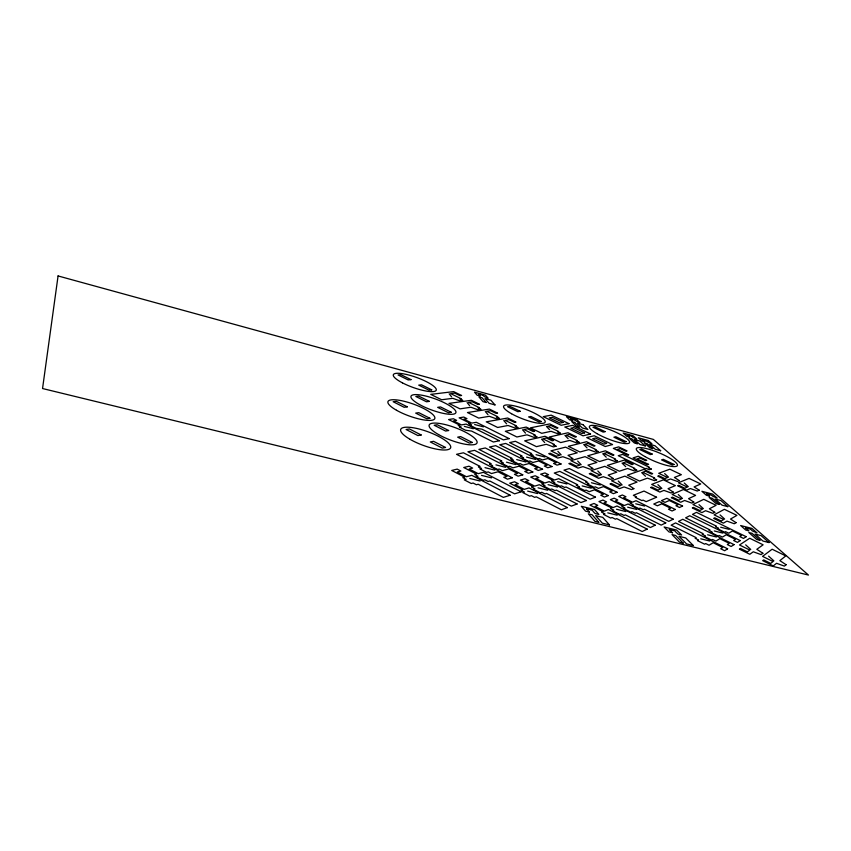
<?xml version="1.0" encoding="UTF-8"?>
<svg xmlns="http://www.w3.org/2000/svg" width="851" height="851" viewBox="0 0 851 851"><rect width="100%" height="100%" fill="white"/><g stroke="black" fill="none" stroke-linecap="round" stroke-linejoin="round"><path stroke-width="1.28" d="M700.735 538.8L709.723 541.013M707.617 534.8L716.425 536.992M527.652 491.101L537.534 493.548M469.816 478.475L480.092 481.017M607.774 512.855L617.22 515.195M714.266 530.95L722.893 533.109M538.045 487.825L547.704 490.24M481.538 475.369L491.58 477.879M616.496 509.238L625.751 511.547M484.996 467.646L494.793 470.124M720.68 527.226L729.137 529.354M548.055 484.666L557.511 487.049M627.655 507.185L636.718 509.462M582.169 485.9L591.243 488.197M495.952 464.869L505.547 467.305M557.703 481.623L566.968 483.974M635.74 503.803L644.622 506.047M591.456 482.751L600.338 485.027M506.515 462.189L515.908 464.593M516.706 459.604L525.907 461.965M526.546 457.104L535.556 459.434M536.056 454.7L544.885 456.998M464.338 426.372L473.305 428.734M474.656 424.532L483.453 426.851M768.613 556.15L773.889 560.894M720.052 514.898L724.627 519.025M684.247 483.017L688.31 486.676M745.678 544.842L750.742 549.459M699.001 504.664L703.383 508.685M664.642 473.581L668.535 477.156M678.279 494.58L682.481 498.495M657.876 484.655L661.887 488.463M641.665 472.624L645.494 476.273M622.06 463.114L625.719 466.678M602.753 453.753L606.242 457.221M583.722 444.53L587.062 447.903M618.273 481.038L622.124 484.942M564.968 435.435L568.149 438.722M597.817 470.965L601.487 474.773M546.48 426.479L549.512 429.681M577.68 461.051L581.18 464.752M557.862 451.296L561.181 454.891M541.555 439.116L544.693 442.563M522.525 429.776L525.503 433.138M503.771 420.575L506.6 423.841M485.304 411.512L487.985 414.692M467.103 402.587L469.635 405.672M449.168 393.779L451.551 396.789M58.07 275.947L42.55 388.535L808.45 575.053L653.355 439.414L58.07 275.947M786.09 564.724L784.409 566.117L776.559 563.288L773.293 565.915L762.677 560.649L763.655 559.905L770.708 563.405L773.048 561.554L762.56 556.373L772.134 549.225L785.771 555.905L779.878 560.628L786.09 564.724M762.868 553.278L761.081 554.607L753.295 551.799L749.805 554.278L739.37 549.108L740.413 548.406L747.348 551.831L749.837 550.086L739.519 544.991L749.699 538.247L763.113 544.81L756.826 549.289L762.868 553.278M727.616 548.799L724.658 550.725L720.733 548.778L722.733 547.491L713.181 542.736L709.064 545.246L705.692 543.555L704.639 544.193L697.437 540.587L698.501 539.97L695.161 538.3L696.224 537.683L671.141 525.163L675.588 522.918L727.616 548.799M734.019 544.619L731.169 546.48L727.307 544.566L729.243 543.332L719.829 538.672L715.861 541.098L712.542 539.449L711.532 540.055L704.437 536.524L705.468 535.928L702.171 534.29L703.203 533.705L678.502 521.44L682.789 519.27L734.019 544.619M740.21 540.587L737.455 542.385L733.658 540.513L735.509 539.321L726.243 534.758L722.425 537.087L719.148 535.47L718.18 536.066L711.191 532.609L712.181 532.035L708.936 530.428L709.925 529.865L685.598 517.844L689.746 515.749L740.21 540.587M746.178 536.694L743.519 538.428L739.774 536.598L741.572 535.449L732.445 530.971L728.754 533.226L725.531 531.641L724.584 532.215L717.712 528.822L718.669 528.269L715.468 526.695L716.425 526.152L692.459 514.376L696.458 512.355L746.178 536.694M736.083 522.663L734.264 523.748L726.935 521.11L723.393 523.142L713.67 518.387L714.723 517.812L721.18 520.972L723.712 519.535L714.095 514.855L724.392 509.324L736.923 515.376L730.52 519.046L736.083 522.663M714.787 512.313L712.872 513.334L705.596 510.706L701.873 512.621L692.31 507.941L693.416 507.409L699.767 510.504L702.426 509.164L692.959 504.547L703.756 499.346L716.106 505.313L709.372 508.77L714.787 512.313M665.78 522.854L661.184 525.12L636.42 512.717L635.197 513.249L631.953 511.632L630.719 512.164L623.815 508.696L625.059 508.175L621.847 506.558L623.102 506.047L610.358 499.654L614.156 498.186L617.794 500.005L615.284 500.994L624.347 505.526L628.038 504.005L665.78 522.854M673.226 519.174L668.79 521.365L644.398 509.206L643.218 509.728L640.026 508.132L638.835 508.653L632.027 505.26L633.229 504.749L630.07 503.175L631.272 502.675L618.72 496.42L622.379 494.995L625.974 496.782L623.549 497.739L632.474 502.175L636.037 500.707L673.226 519.174M647.175 529.109L642.197 531.535L616.72 518.621L615.401 519.184L612.06 517.504L610.731 518.068L603.625 514.461L604.976 513.898L601.668 512.228L603.029 511.674L589.924 505.037L594.03 503.462L597.774 505.356L595.062 506.409L604.37 511.132L608.359 509.504L647.175 529.109M655.227 525.184L650.43 527.524L625.336 514.876L624.07 515.429L620.783 513.781L619.496 514.323L612.497 510.791L613.805 510.249L610.55 508.611L611.858 508.079L598.944 501.579L602.902 500.069L606.593 501.92L603.976 502.941L613.145 507.558L616.996 505.994L655.227 525.184M693.831 502.111L691.81 503.079L684.598 500.473L680.704 502.271L671.279 497.665L672.439 497.154L678.694 500.218L681.47 498.952L672.152 494.41L683.438 489.516L695.597 495.399L688.544 498.643L693.831 502.111M675.29 509.472L672.088 510.994L668.46 509.196L670.62 508.196L661.77 503.835L657.355 505.792L653.749 504.015L659.291 501.59L675.29 509.472M682.576 506.026L679.492 507.494L675.917 505.739L677.992 504.771L669.28 500.494L665.014 502.388L661.461 500.643L666.812 498.303L682.576 506.026M699.171 490.165L697.267 491.027L690.352 488.527L686.683 490.144L677.641 485.772L678.726 485.315L684.736 488.219L687.363 487.091L678.407 482.772L689.076 478.39L700.745 483.974L694.086 486.9L699.171 490.165M673.184 492.069L671.077 492.974L663.918 490.389L659.855 492.08L650.579 487.549L651.781 487.07L657.94 490.08L660.844 488.899L651.664 484.421L663.418 479.836L675.396 485.623L668.046 488.676L673.184 492.069M656.578 497.239L646.164 501.654L643.048 500.122L641.899 500.601L635.261 497.303L636.42 496.835L633.335 495.303L644.005 491.059L656.578 497.239M679.353 480.634L677.364 481.443L670.503 478.964L666.673 480.475L657.77 476.166L658.897 475.741L664.822 478.602L667.556 477.539L658.738 473.294L669.833 469.188L681.343 474.688L674.396 477.432L679.353 480.634M656.6 479.826L654.451 480.655L647.42 478.124L639.495 481.06L627.368 475.145L643.856 469.39L652.664 473.656L651.515 474.071L645.622 471.22L642.728 472.252L654.61 478.007L653.6 478.379L656.6 479.826M633.857 488.676L631.474 489.591L624.07 486.921L619.475 488.634L610.029 483.964L611.39 483.474L617.666 486.581L620.943 485.378L611.592 480.772L624.857 476.135L637.048 482.102L628.74 485.187L633.857 488.676M608.263 495.59L604.423 497.048L600.774 495.218L603.359 494.261L594.466 489.814L589.19 491.687L586.052 490.112L584.711 490.58L578.01 487.208L579.371 486.751L576.255 485.187L577.616 484.74L554.278 473.028L559.82 471.38L608.263 495.59M617.071 492.272L613.369 493.665L609.773 491.878L612.263 490.953L603.508 486.602L598.423 488.4L595.338 486.857L594.041 487.315L587.445 484.017L588.754 483.581L585.679 482.049L586.988 481.613L564 470.146L569.34 468.561L617.071 492.272M567.415 507.568L561.415 509.792L536.226 496.824L534.641 497.356L531.354 495.654L529.758 496.176L522.727 492.548L524.344 492.048L521.078 490.367L522.684 489.868L509.738 483.198L514.6 481.783L518.302 483.687L515.078 484.634L524.29 489.368L529.035 487.9L567.415 507.568M577.116 503.973L571.34 506.111L546.523 493.431L545.002 493.931L541.757 492.272L540.225 492.772L533.3 489.229L534.854 488.74L531.63 487.091L533.183 486.612L520.429 480.092L525.11 478.719L528.758 480.581L525.663 481.496L534.726 486.134L539.3 484.708L577.116 503.973M586.467 500.505L580.903 502.569L556.448 490.144L554.98 490.633L551.788 489.006L550.299 489.485L543.481 486.017L544.98 485.549L541.81 483.932L543.3 483.474L530.726 477.081L535.236 475.773L538.832 477.592L535.843 478.475L544.789 483.017L549.193 481.645L586.467 500.505M595.477 497.165L590.105 499.154L566.011 486.985L564.596 487.453L561.447 485.868L560.022 486.325L553.299 482.932L554.735 482.474L551.618 480.9L553.054 480.453L540.651 474.188L545.002 472.922L548.555 474.709L545.672 475.56L554.49 480.007L558.735 478.688L595.477 497.165M673.992 464.433L672.322 465.04L661.557 459.902L663.259 459.327L673.992 464.433M651.26 469.018L649.143 469.763L646.228 468.358L645.228 468.71L618.273 455.7L622.592 454.402L649.345 467.273L648.356 467.614L651.26 469.018M636.771 470.22L634.548 470.986L627.57 468.475L619.347 471.22L607.412 465.391L624.485 460.029L633.165 464.231L631.974 464.625L626.166 461.816L623.166 462.774L634.867 468.444L633.825 468.795L636.771 470.22M613.167 478.496L610.699 479.347L603.348 476.698L598.583 478.294L589.286 473.688L590.69 473.241L596.87 476.294L600.263 475.177L591.073 470.635L604.795 466.327L616.794 472.199L608.178 475.081L613.167 478.496M648.547 464.38L647.409 464.763L633.112 457.881L638.261 456.264L646.739 460.327L645.611 460.699L639.941 457.976L637.112 458.88L648.547 464.38M652.153 454.04L650.409 454.594L639.814 449.551L641.601 449.02L652.153 454.04M510.164 495.239L503.345 497.378L478.166 484.24L476.39 484.74L473.103 483.028L471.294 483.517L464.274 479.847L466.093 479.368L462.838 477.666L464.657 477.198L451.721 470.454L457.189 469.114L460.88 471.039L457.264 471.933L466.454 476.72L471.805 475.326L510.164 495.239M521.174 491.804L514.621 493.846L489.814 481.006L488.091 481.485L484.857 479.804L483.123 480.283L476.209 476.688L477.954 476.23L474.741 474.56L476.486 474.103L463.742 467.507L469.007 466.22L472.645 468.103L469.167 468.965L478.219 473.656L483.379 472.316L521.174 491.804M617.241 460.753L614.933 461.476L608.008 458.976L599.508 461.529L587.743 455.785L605.391 450.807L613.943 454.945L612.709 455.306L606.986 452.541L603.891 453.434L615.422 459.019L614.337 459.349L617.241 460.753M592.796 468.465L590.243 469.252L582.946 466.625L578.02 468.114L568.872 463.582L570.319 463.167L576.404 466.167L579.914 465.135L570.861 460.657L585.041 456.657L596.859 462.444L587.945 465.125L592.796 468.465M628.602 454.796L627.432 455.157L613.348 448.381L618.677 446.881L627.027 450.881L625.868 451.232L620.273 448.551L617.347 449.392L628.602 454.796M512.291 477.805L507.451 479.177L503.771 477.283L507.026 476.379L498.048 471.784L491.431 473.55L488.261 471.911L486.581 472.358L479.815 468.88L481.517 468.444L478.379 466.827L480.07 466.401L456.54 454.317L463.423 452.796L512.291 477.805M522.759 474.837L518.089 476.166L514.461 474.315L517.599 473.443L508.749 468.933L502.377 470.635L499.25 469.039L497.622 469.465L490.963 466.05L492.601 465.635L489.495 464.05L491.133 463.646L467.922 451.796L474.56 450.328L522.759 474.837M532.843 471.986L528.354 473.252L524.769 471.443L527.79 470.603L519.067 466.188L512.919 467.827L509.834 466.263L508.27 466.667L501.707 463.327L503.281 462.933L500.228 461.38L501.803 460.987L478.911 449.371L485.304 447.956L532.843 471.986M542.576 469.22L538.247 470.454L534.715 468.678L537.63 467.859L529.024 463.54L523.088 465.114L520.057 463.582L518.546 463.976L512.057 460.699L513.589 460.317L510.568 458.795L512.089 458.412L489.506 447.03L495.686 445.669L542.576 469.22M551.98 466.561L547.789 467.742L544.31 466.008L547.129 465.22L538.63 460.976L532.907 462.497L529.907 460.997L528.45 461.38L522.057 458.168L523.525 457.795L520.557 456.306L522.025 455.934L499.739 444.765L505.707 443.445L551.98 466.561M561.054 463.986L557.011 465.135L553.575 463.423L556.299 462.667L547.916 458.498L542.385 459.976L539.428 458.498L538.023 458.87L531.715 455.721L533.13 455.359L530.205 453.902L531.62 453.54L509.621 442.584L515.398 441.307L561.054 463.986M572.744 458.583L570.096 459.327L562.862 456.721L557.777 458.093L548.767 453.636L550.267 453.253L556.256 456.21L559.873 455.242L550.959 450.839L565.585 447.137L577.223 452.828L568.021 455.317L572.744 458.583M598.008 451.424L595.615 452.094L588.743 449.615L579.967 451.987L568.372 446.328L586.573 441.722L595.009 445.796L593.732 446.126L588.094 443.403L584.892 444.233L596.253 449.732L595.147 450.041L598.008 451.424M626.145 441.658L624.304 442.169L613.922 437.212L615.794 436.733L626.145 441.658M612.529 444.541L605.274 446.52L586.711 437.584L594.2 435.755L612.529 444.541M606.614 443.403L603.912 444.126L592.721 438.744L595.477 438.052L606.614 443.403M579.042 442.233L576.584 442.85L569.755 440.392L560.713 442.584L549.299 437.01L568.032 432.755L576.34 436.776L575.031 437.084L569.468 434.393L566.17 435.159L577.372 440.584L576.223 440.871L579.042 442.233M556.054 446.211L553.384 446.871L546.278 444.307L536.438 446.658L524.673 440.839L545.034 436.286L553.597 440.478L552.161 440.807L546.438 438.01L542.864 438.818L554.395 444.477L553.15 444.786L556.054 446.211M605.072 431.638L603.178 432.095L592.956 427.223L594.892 426.787L605.072 431.638M590.562 434.01L583.031 435.808L564.787 427.021L572.532 425.362L590.562 434.01M584.616 432.84L581.818 433.499L570.83 428.213L573.67 427.585L584.616 432.84M560.362 433.18L557.83 433.744L551.054 431.297L541.747 433.319L530.492 427.83L549.746 423.926L557.948 427.883L556.586 428.17L551.108 425.521L547.725 426.223L558.767 431.563L557.575 431.829L560.362 433.18M536.811 436.765L534.056 437.371L527.014 434.829L516.897 436.988L505.313 431.266L526.216 427.085L534.651 431.212L533.183 431.521L527.546 428.755L523.865 429.51L535.226 435.074L533.949 435.361L536.811 436.765M499.42 440.722L493.389 442.009L471.571 431.074L465.571 430.234L459.487 427.17L461.082 426.894L458.242 425.468L459.838 425.192L448.594 419.554L453.392 418.766L456.604 420.383L453.434 420.905L461.423 424.915L466.125 424.085L499.42 440.722M509.196 438.627L503.366 439.871L481.836 429.138L475.975 428.308L469.965 425.298L471.507 425.032L468.71 423.628L470.241 423.362L459.146 417.83L463.774 417.064L466.954 418.649L463.891 419.16L471.773 423.096L476.326 422.298L509.196 438.627M568.957 423.649L561.171 425.287L543.236 416.65L551.235 415.15L568.957 423.649M472.262 442.467L469.337 443.073L457.678 437.159L460.646 436.584L472.262 442.467M445.52 447.477L442.339 448.137L430.319 441.956L433.542 441.329L445.52 447.477M563 422.458L560.107 423.053L549.289 417.862L552.235 417.298L563 422.458M517.855 427.457L515.025 428.021L508.036 425.489L497.654 427.479L486.24 421.83L507.675 418.022L515.983 422.085L514.483 422.362L508.919 419.649L505.154 420.33L516.344 425.819L515.036 426.074L517.855 427.457M541.279 421.511L539.034 421.947L528.609 416.905L530.896 416.49L541.279 421.511M421.171 434.978L417.905 435.563L406.118 429.51L409.427 428.947L421.171 434.978M448.626 430.51L445.626 431.053L434.191 425.255L437.233 424.745L448.626 430.51M499.175 418.298L496.282 418.798L489.336 416.299L478.698 418.096L467.465 412.544L489.41 409.086L497.59 413.097L496.048 413.352L490.58 410.671L486.719 411.288L497.75 416.692L496.399 416.926L499.175 418.298M520.152 411.288L517.833 411.682L507.59 406.725L509.94 406.352L520.152 411.288M429.904 418.277L426.862 418.756L415.682 413.107L418.766 412.661L429.904 418.277M480.772 409.267L477.805 409.725L470.911 407.235L460.029 408.863L448.966 403.395L471.401 400.289L479.475 404.236L477.89 404.459L472.496 401.821L468.55 402.385L479.421 407.714L478.039 407.916L480.772 409.267M451.307 412.31L448.477 412.746L437.659 407.352L440.52 406.938L451.307 412.31M462.636 400.364L459.604 400.778L452.764 398.311L441.648 399.768L430.744 394.375L453.657 391.609L461.604 395.502L459.997 395.704L454.679 393.098L450.647 393.598L461.359 398.853L459.944 399.045L462.636 400.364M407.246 406.842L404.129 407.267L393.162 401.725L396.321 401.332L407.246 406.842M429.361 401.385L426.468 401.768L415.841 396.47L418.766 396.119L429.361 401.385M431.734 389.854L428.957 390.173L418.724 385.131L421.532 384.833L431.734 389.854M410.98 379.631L408.14 379.908L398.077 374.94L400.949 374.695L410.98 379.631M598.742 522.28L594.913 521.344L588.349 513.834L592.126 514.759L598.742 522.28M609.476 524.907L602.327 523.163L595.679 515.632L602.753 517.376L609.476 524.907M683.162 543.066L679.523 542.183L672.035 534.588L675.62 535.47L683.162 543.066M693.352 545.555L686.566 543.906L678.992 536.3L685.704 537.949L693.352 545.555M589.328 512.079L585.552 511.153L581.318 506.292L594.551 509.568L598.881 514.44L595.136 513.515L594.168 512.43A3.447 0.936 22.7 0 1 593.211 511.345L592.253 510.26L586.467 508.834L587.413 509.909A3.457 0.947 22.5 0 1 588.371 510.994L589.328 512.079M672.535 532.769L668.95 531.886L664.11 526.982L676.683 530.088L681.608 535.002L678.045 534.13L676.949 533.034A3.404 0.883 23.6 0 1 675.854 531.939L674.769 530.843L669.28 529.482L670.354 530.577A3.404 0.894 23.5 0 1 671.439 531.673L672.535 532.769M759.9 540.279L756.656 539.46L748.848 532.524L752.061 533.332L759.9 540.279M769.027 542.566L762.953 541.045L755.082 534.098L761.102 535.619L769.027 542.566M750.454 529.099L745.529 527.843L746.657 528.843A3.181 0.745 23.9 0 1 747.784 529.843L748.923 530.854L745.71 530.045L740.657 525.546L751.933 528.407L757.06 532.917L752.731 531.098A3.17 0.734 23.9 0 1 751.593 530.099L750.454 529.099M719.148 504.398L716.053 503.59L709.181 497.473L712.244 498.271L719.148 504.398M727.828 506.653L722.052 505.154L715.117 499.026L720.84 500.516L727.828 506.653M709.436 496.069L706.383 495.271L701.915 491.304L712.659 494.123L717.191 498.101L713.138 496.42A2.957 0.66 23.2 0 1 712.127 495.527L706.436 493.42L707.436 494.303A2.957 0.66 23.2 0 1 708.436 495.186L709.436 496.069M486.166 402.512L483.017 401.661L478.964 396.938L482.091 397.789L486.166 402.512M495.005 404.916L489.112 403.321L485.017 398.587L490.846 400.183L495.005 404.916M637.229 443.743L634.357 442.967L628.953 438.042L631.804 438.818L637.229 443.743M645.281 445.935L639.92 444.477L634.474 439.541L639.792 440.999L645.281 445.935M652.653 448.562L649.802 447.796L644.26 442.828L647.079 443.605L652.653 448.562M660.653 450.743L655.323 449.296L649.738 444.318L655.015 445.764L660.653 450.743M483.24 395.321L478.464 394.013L479.049 394.694A2.723 0.606 20.5 0 1 479.645 395.375L480.23 396.055L477.124 395.215L474.496 392.141L485.432 395.141L488.123 398.215L484.432 396.683A2.723 0.606 20.6 0 1 483.836 396.002L483.24 395.321M648.26 440.51L638.346 437.797L641.952 441.031L644.771 441.797L643.962 441.073A2.638 0.543 22.1 0 0 643.154 440.35L642.345 439.637L647.483 441.541A2.627 0.543 22.2 0 0 648.302 442.265L651.919 443.754L648.26 440.51M631.527 436.074L627.166 434.882L627.953 435.595A2.638 0.553 22 0 1 628.74 436.308L629.527 437.02L626.687 436.244L623.177 433.042L633.165 435.776L636.729 438.988L633.112 437.499A2.638 0.543 22.1 0 1 632.325 436.786L631.527 436.074M572.532 420.617L569.606 419.82L566.426 416.671L576.744 419.5L579.978 422.649L576.34 421.149A2.659 0.564 21.5 0 1 575.616 420.447L570.404 418.511L571.106 419.213A2.659 0.574 21.4 0 1 571.819 419.915L572.532 420.617M574.648 422.383L571.702 421.575L576.595 426.404L579.563 427.213L574.648 422.383M582.914 424.638L577.403 423.138L582.339 427.979L587.892 429.489L582.914 424.638M644.824 456.519A22.2 4.755 22.4 0 0 677.364 465.582A22.2 4.755 22.4 0 0 648.419 449.094A22.2 4.755 22.4 0 0 644.824 456.519M597.072 433.68A21.647 4.617 21.9 0 0 629.463 442.797A21.647 4.617 21.9 0 0 601.976 427.042A21.647 4.617 21.9 0 0 597.072 433.68M511.515 413.724A22.254 5 21 0 0 545.012 422.415A22.254 5 21 0 0 516.568 406.406A22.254 5 21 0 0 511.515 413.724M419.5 404.544A23.902 5.819 20.1 0 0 455.753 412.958A23.902 5.819 20.1 0 0 425.106 395.875A23.902 5.819 20.1 0 0 419.5 404.544M438.552 434.553A25.541 6.638 20.5 0 0 476.954 443.063A25.541 6.638 20.5 0 0 443.796 424.245A25.541 6.638 20.5 0 0 438.552 434.553M396.513 410.256A24.902 6.308 19.9 0 0 434.606 418.937A24.902 6.308 19.9 0 0 403.076 401.034A24.902 6.308 19.9 0 0 396.513 410.256M410.044 439.307A26.604 7.212 20.2 0 0 450.498 448.083A26.604 7.212 20.2 0 0 416.479 428.383A26.604 7.212 20.2 0 0 410.044 439.307M402.417 382.854A22.786 5.287 19.8 0 0 436.223 390.205A22.786 5.287 19.8 0 0 405.736 374.312A22.786 5.287 19.8 0 0 402.417 382.854"/></g></svg>
